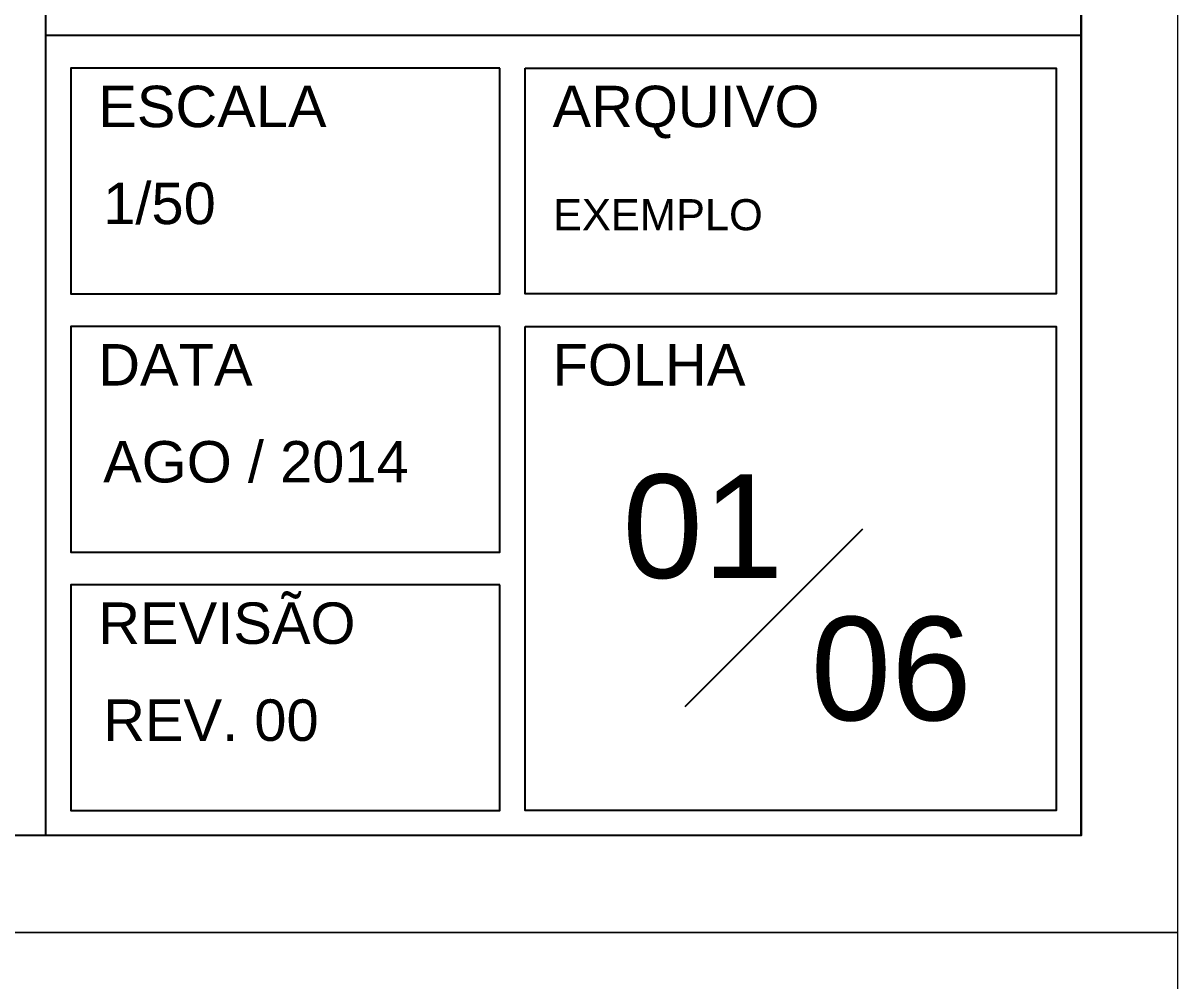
# Model space of a CAD drawing. Extents: x 126968 to 132038, y -1805 to 3860.
# Drawn here: x 129661.3 to 129810.2, y 288.5 to 412.1 of the extents above; entities that cross this region are included whole.
import ezdxf

# ---------------------------------------------------------------- set-up
doc = ezdxf.new("R2010")
doc.units = 0
doc.header["$MEASUREMENT"] = 0
for name, color, linetype in [('ARQ-CARIMBO', 1, 'CONTINUOUS'), ('PENA01', 1, 'CONTINUOUS'), ('PENA02', 2, 'CONTINUOUS'), ('PENA03', 3, 'CONTINUOUS'), ('PENA04', 4, 'CONTINUOUS'), ('Pena05', 5, 'CONTINUOUS')]:
    doc.layers.add(name, color=color, linetype=linetype)
doc.layers.add('PENA 03', color=3, linetype='CONTINUOUS', lineweight=15)
doc.layers.add('PENA 05', color=5, linetype='CONTINUOUS', lineweight=25)
doc.styles.add('Arial', font='arial.ttf', dxfattribs={"height": 0.3125})

msp = doc.modelspace()

# ---------------------------------------------------------------- linework, layer by layer
at = {"layer": 'PENA 03'}
for points in [[(129067.743, 294.797), (129810.243, 294.797), (129810.243, 819.797), (129067.743, 819.797)], [(129067.743, -230.203), (129810.243, -230.203), (129810.243, 294.797), (129067.743, 294.797)]]:
    msp.add_lwpolyline(points, close=True, dxfattribs=at)
at = {"layer": 'PENA 05'}
for p, q in [((129664.149, 804.079), (129664.149, 307.297)), ((129797.743, 307.297), (129797.743, 804.079))]:
    msp.add_line(p, q, dxfattribs=at)
msp.add_lwpolyline([(129110.243, 807.297), (129797.743, 807.297), (129797.743, 307.297), (129110.243, 307.297)], close=True, dxfattribs=at)
at = {"layer": 'PENA01'}
for points in [[(129722.786, 406.259), (129667.421, 406.259), (129667.421, 377.138), (129722.786, 377.138)], [(129726.025, 406.259), (129794.537, 406.259), (129794.537, 377.138), (129726.025, 377.138)], [(129722.786, 372.942), (129667.421, 372.942), (129667.421, 343.821), (129722.786, 343.821)], [(129726.025, 372.942), (129794.537, 372.942), (129794.537, 310.504), (129726.025, 310.504)], [(129722.786, 339.625), (129667.421, 339.625), (129667.421, 310.504), (129722.786, 310.504)]]:
    msp.add_lwpolyline(points, close=True, dxfattribs=at)
at = {"layer": 'PENA03', "color": 3}
msp.add_line((129746.695, 323.938), (129769.598, 346.841), dxfattribs=at)
at = {"layer": 'Pena05', "color": 5}
msp.add_line((129797.743, 410.455), (129664.149, 410.455), dxfattribs=at)

# ---------------------------------------------------------------- texts
at = {"layer": 'ARQ-CARIMBO', "insert": (129729.63, 389.355), "char_height": 4.00781, "width": 288.55301, "attachment_point": 1, "style": 'Arial'}
msp.add_mtext('{\\fArial|b0|i0|c0|p34;EXEMPLO}', dxfattribs=at)
at = {"layer": 'PENA02', "color": 2, "style": 'Arial'}
for s, p in [('ESCALA', (129670.968, 398.639)), ('ARQUIVO', (129729.573, 398.639)), ('DATA', (129670.968, 365.322)), ('FOLHA', (129729.573, 365.322)), ('REVISÃO', (129670.968, 332.005))]:
    msp.add_text(s, height=5.3438, dxfattribs=at).set_placement(p)
at = {"layer": 'PENA03', "color": 3, "style": 'Arial'}
for s, p in [('1/50', (129671.605, 386.135)), ('AGO / 2014', (129671.605, 352.818)), ('REV. 00', (129671.605, 319.501))]:
    msp.add_text(s, height=5.3438, dxfattribs=at).set_placement(p)
at = {"layer": 'PENA04', "color": 4, "style": 'Arial'}
for s, p in [('01', (129738.589, 340.498)), ('06', (129762.881, 322.143))]:
    msp.add_text(s, height=13.3594, dxfattribs=at).set_placement(p)

doc.saveas('drawing.dxf')
